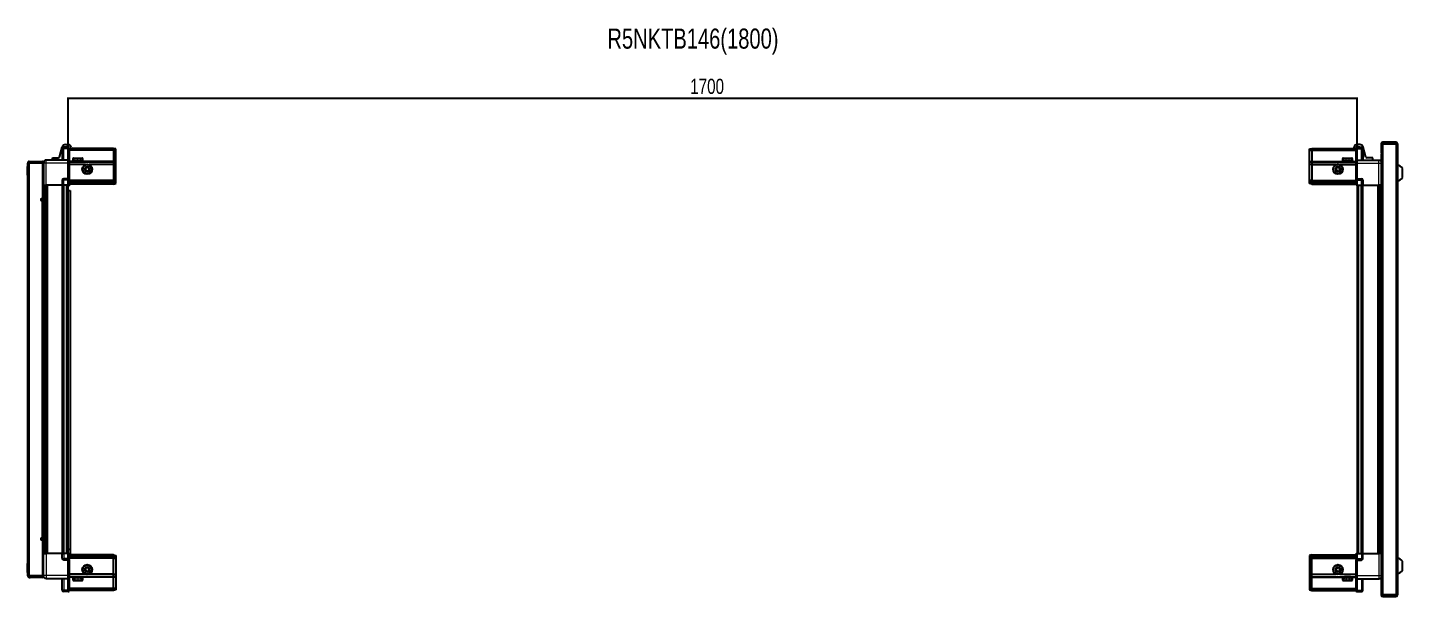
# Model space of a CAD drawing. Header units: millimetres. Extents: x 1256 to 6435, y -875 to 1898.
# Drawn here: x 3003 to 4816, y 1148 to 1898 of the extents above; entities that cross this region are included whole.
import ezdxf

# ---------------------------------------------------------------- set-up
doc = ezdxf.new("R2010")
doc.units = ezdxf.units.MM
doc.layers.add('FORMAT', color=7, linetype='Continuous')
doc.styles.add('SLDTEXTSTYLE0', font='TXT', dxfattribs={"width": 0.75})
doc.dimstyles.new('SLDDIMSTYLE0', dxfattribs={"dimtxt": 20, "dimasz": 10, "dimexe": 0, "dimexo": 0.0625, "dimgap": 5, "dimtad": 2, "dimdec": 1, "dimrnd": 1e-09, "dimzin": 12, "dimdsep": 46, "dimtxsty": 'SLDTEXTSTYLE0', "dimsah": 1, "dimcen": 0.09, "dimadec": 0, "dimazin": 3, "dimtfac": 1, "dimtofl": 0, "dimtmove": 0, "dimatfit": 3, "dimfxl": 0, "dimfrac": 2, "dimtolj": 1, "dimtzin": 12, "dimarcsym": 0})

# ---------------------------------------------------------------- blocks, each defined once
blk = doc.blocks.new('_D_5')
at = {"layer": 'FORMAT'}
for p, q in [((3056.5, 1690.1), (3056.5, 1805.6)), ((3056.5, 1804.6), (4756.5, 1804.6)), ((4756.5, 1690.1), (4756.5, 1805.6))]:
    blk.add_line(p, q, dxfattribs=at)
for points in [[(3056.5, 1804.6), (3066.5, 1803.1), (3066.5, 1806.1)], [(4756.5, 1804.6), (4746.5, 1806.1), (4746.5, 1803.1)]]:
    blk.add_solid(points, dxfattribs=at)
at = {"layer": 'FORMAT', "insert": (3876.9, 1830.4), "char_height": 20, "attachment_point": 1, "style": 'SLDTEXTSTYLE0'}
blk.add_mtext('1700', dxfattribs=at)

msp = doc.modelspace()

# ---------------------------------------------------------------- linework, layer by layer
at = {"color": 7, "linetype": 'Continuous', "lineweight": 25}
for p, q in [((3052.93, 1743.6), (3056.15, 1743.6)), ((4760, 1743.6), (4756.77, 1743.6)), ((4788.31, 1744.5), (4788.31, 1732.1)), ((4789.81, 1744.5), (4789.81, 1732.1)), ((4790.31, 1731.6), (4790.31, 1744.5)), ((4790.31, 1744.5), (4807.71, 1744.5)), ((4807.71, 1746.6), (4790.41, 1746.6)), ((4807.71, 1745.1), (4790.41, 1745.1)), ((4807.71, 1745.1), (4807.71, 1746.6)), ((4807.71, 1744.5), (4809.81, 1744.5)), ((4809.81, 1744.5), (4809.81, 1149.7)), ((3056.61, 1723.1), (3027.61, 1723.1)), ((3035.66, 1723.1), (3035.66, 1726.1)), ((3035.66, 1726.1), (3043.39, 1726.1)), ((3044.83, 1727.19), (3048.6, 1740.34)), ((3048.61, 1738.1), (3048.61, 1723.1)), ((3056.61, 1740.1), (3050.61, 1740.1)), ((3056.61, 1740.1), (3056.95, 1740.1)), ((3056.61, 1740.1), (3056.61, 1738.1)), ((3056.61, 1723.3), (3056.61, 1738.1)), ((3056.61, 1723.3), (3056.61, 1738.1)), ((3056.61, 1723.1), (3056.61, 1723.3)), ((3056.61, 1723.1), (3057.81, 1723.1)), ((3056.61, 1719.1), (3056.61, 1723.1)), ((3057.81, 1739.6), (3056.95, 1740.1)), ((3057.81, 1738.1), (3057.81, 1739.6)), ((3116.11, 1738.6), (3057.81, 1738.6)), ((3057.81, 1738.1), (3057.81, 1723.3)), ((3116.11, 1736.1), (3057.81, 1736.1)), ((3057.81, 1723.3), (3057.81, 1723.1)), ((3057.81, 1723.1), (3057.81, 1719.1)), ((3060.48, 1740.34), (3060.98, 1738.6)), ((3062.61, 1725), (3062.61, 1722.6)), ((3063.41, 1725.8), (3070.58, 1725.8)), ((3070.58, 1725.8), (3074.81, 1725.8)), ((3075.61, 1722.6), (3075.61, 1725)), ((3116.11, 1738.6), (3116.11, 1736.1)), ((3119.11, 1737.8), (3116.11, 1738.6)), ((3116.11, 1736.1), (3116.11, 1721.6)), ((3119.11, 1735.95), (3116.11, 1736.1)), ((3119.11, 1735.95), (3119.11, 1737.8)), ((3119.11, 1721.6), (3119.11, 1735.95)), ((4693.81, 1737.8), (4696.81, 1738.6)), ((4693.81, 1735.95), (4693.81, 1737.8)), ((4693.81, 1735.95), (4696.81, 1736.1)), ((4693.81, 1721.6), (4693.81, 1735.95)), ((4696.81, 1738.6), (4696.81, 1736.1)), ((4696.81, 1738.6), (4755.11, 1738.6)), ((4696.81, 1736.1), (4696.81, 1721.6)), ((4696.81, 1736.1), (4755.11, 1736.1)), ((4737.31, 1725), (4737.31, 1722.1)), ((4738.11, 1725.8), (4749.51, 1725.8)), ((4750.31, 1722.1), (4750.31, 1725)), ((4752.44, 1740.34), (4751.95, 1738.6)), ((4755.98, 1740.1), (4755.11, 1739.6)), ((4755.11, 1739.6), (4755.11, 1738.1)), ((4755.11, 1723.3), (4755.11, 1738.1)), ((4755.11, 1723.1), (4755.11, 1723.3)), ((4756.31, 1723.1), (4755.11, 1723.1)), ((4755.11, 1719.1), (4755.11, 1723.1)), ((4756.31, 1740.1), (4755.98, 1740.1)), ((4756.31, 1738.1), (4756.31, 1740.1)), ((4756.31, 1740.1), (4762.31, 1740.1)), ((4756.31, 1738.1), (4756.31, 1723.3)), ((4756.31, 1723.3), (4756.31, 1723.1)), ((4756.31, 1723.1), (4756.31, 1719.1)), ((4756.31, 1723.1), (4785.31, 1723.1)), ((4764.31, 1738.1), (4764.31, 1723.1)), ((4768.09, 1727.19), (4764.32, 1740.34)), ((4777.26, 1726.1), (4769.53, 1726.1)), ((4777.26, 1723.1), (4777.26, 1726.1)), ((4788.21, 1731.6), (4788.21, 1162.6)), ((4788.21, 1731.6), (4790.31, 1731.6)), ((4788.31, 1732.1), (4789.81, 1732.1)), ((3003.11, 1714.74), (3002.81, 1714.74)), ((3002.81, 1703.17), (3002.81, 1714.74)), ((3004.61, 1719.25), (3003.11, 1719.25)), ((3003.11, 1718.75), (3003.11, 1719.25)), ((3003.11, 1175.45), (3003.11, 1718.75)), ((3005.21, 1719.85), (3005.21, 1721.35)), ((3005.21, 1721.35), (3006.11, 1721.35)), ((3005.21, 1719.85), (3006.11, 1719.85)), ((3005.21, 1719.35), (3022.61, 1719.35)), ((3006.11, 1721.35), (3022.61, 1721.35)), ((3006.11, 1719.85), (3006.11, 1721.35)), ((3006.11, 1719.85), (3022.61, 1719.85)), ((3022.61, 1719.85), (3022.61, 1721.35)), ((3024.11, 1719.35), (3022.61, 1719.35)), ((3022.61, 1719.35), (3022.61, 1671.85)), ((3024.11, 1719.1), (3024.11, 1690.1)), ((3056.61, 1698.8), (3056.61, 1719.1)), ((3116.11, 1720.6), (3057.81, 1720.6)), ((3057.81, 1719.1), (3057.81, 1698.8)), ((3079.11, 1717.1), (3057.81, 1717.1)), ((3062.61, 1722.6), (3062.61, 1722.1)), ((3062.61, 1722.1), (3062.75, 1722.1)), ((3062.94, 1722.6), (3062.75, 1722.6)), ((3062.75, 1722.6), (3062.75, 1722.1)), ((3062.75, 1722.1), (3062.94, 1722.1)), ((3062.94, 1722.6), (3062.94, 1722.1)), ((3062.94, 1722.1), (3063.46, 1722.1)), ((3063.86, 1722.6), (3063.46, 1722.6)), ((3063.46, 1722.6), (3063.46, 1722.1)), ((3063.46, 1722.1), (3063.86, 1722.1)), ((3063.86, 1722.6), (3063.86, 1722.1)), ((3063.86, 1722.1), (3064.73, 1722.1)), ((3064.71, 1722.1), (3064.71, 1722)), ((3064.71, 1722), (3073.51, 1722)), ((3065.31, 1722.6), (3064.73, 1722.6)), ((3064.73, 1722.6), (3064.73, 1722.1)), ((3064.73, 1722.1), (3065.31, 1722.1)), ((3065.11, 1721.6), (3065.8, 1721.12)), ((3065.11, 1721.6), (3070.14, 1721.6)), ((3065.8, 1721.12), (3065.11, 1720.64)), ((3065.11, 1720.64), (3065.11, 1720.6)), ((3065.11, 1720.64), (3070.14, 1720.64)), ((3065.31, 1722.6), (3065.31, 1722.1)), ((3065.31, 1722.1), (3066.43, 1722.1)), ((3065.8, 1721.12), (3069.96, 1721.12)), ((3067.12, 1722.6), (3066.43, 1722.6)), ((3066.43, 1722.6), (3066.43, 1722.1)), ((3066.43, 1722.1), (3067.12, 1722.1)), ((3067.12, 1722.6), (3067.12, 1722.1)), ((3067.12, 1722.1), (3068.39, 1722.1)), ((3069.13, 1722.6), (3068.39, 1722.6)), ((3068.39, 1722.6), (3068.39, 1722.1)), ((3068.39, 1722.1), (3068.63, 1722.1)), ((3068.63, 1722.6), (3068.63, 1722.1)), ((3069.12, 1722.6), (3069.12, 1722.1)), ((3069.12, 1722.1), (3069.13, 1722.1)), ((3069.13, 1722.6), (3069.13, 1722.1)), ((3069.13, 1722.1), (3070.43, 1722.1)), ((3069.96, 1721.12), (3072.42, 1721.12)), ((3070.14, 1721.6), (3073.11, 1721.6)), ((3070.14, 1720.64), (3073.11, 1720.64)), ((3071.14, 1722.6), (3070.43, 1722.6)), ((3070.43, 1722.6), (3070.43, 1722.1)), ((3070.48, 1722.6), (3070.48, 1722.1)), ((3070.48, 1722.1), (3071.14, 1722.1)), ((3071.14, 1722.6), (3071.14, 1722.1)), ((3071.14, 1722.1), (3072.33, 1722.1)), ((3072.95, 1722.6), (3072.33, 1722.6)), ((3072.33, 1722.6), (3072.33, 1722.1)), ((3072.33, 1722.1), (3072.95, 1722.1)), ((3072.42, 1721.12), (3073.11, 1721.6)), ((3073.11, 1720.64), (3072.42, 1721.12)), ((3072.95, 1722.6), (3072.95, 1722.1)), ((3072.95, 1722.1), (3073.92, 1722.1)), ((3073.11, 1720.6), (3073.11, 1720.64)), ((3073.51, 1722), (3073.51, 1722.1)), ((3074.38, 1722.6), (3073.92, 1722.6)), ((3073.92, 1722.6), (3073.92, 1722.1)), ((3073.92, 1722.1), (3074.38, 1722.1)), ((3074.38, 1722.6), (3074.38, 1722.1)), ((3074.38, 1722.1), (3075.03, 1722.1)), ((3075.3, 1722.6), (3075.03, 1722.6)), ((3075.03, 1722.6), (3075.03, 1722.1)), ((3075.03, 1722.1), (3075.3, 1722.1)), ((3075.3, 1722.6), (3075.3, 1722.1)), ((3075.3, 1722.1), (3075.57, 1722.1)), ((3075.61, 1722.6), (3075.57, 1722.6)), ((3075.57, 1722.6), (3075.57, 1722.1)), ((3075.57, 1722.1), (3075.61, 1722.1)), ((3075.61, 1722.6), (3075.61, 1722.1)), ((3116.11, 1717.1), (3084.11, 1717.1)), ((3116.11, 1721.6), (3116.11, 1720.6)), ((3116.11, 1720.6), (3116.11, 1717.1)), ((3119.11, 1719.8), (3116.11, 1720.6)), ((3116.11, 1717.1), (3116.11, 1696.6)), ((3116.11, 1717.1), (3119.11, 1716.77)), ((3119.11, 1719.8), (3119.11, 1721.6)), ((3119.11, 1716.77), (3119.11, 1719.8)), ((3119.11, 1696.6), (3119.11, 1716.77)), ((4693.81, 1719.8), (4693.81, 1721.6)), ((4693.81, 1719.8), (4696.81, 1720.6)), ((4693.81, 1716.77), (4693.81, 1719.8)), ((4696.81, 1717.1), (4693.81, 1716.77)), ((4693.81, 1696.6), (4693.81, 1716.77)), ((4696.81, 1721.6), (4696.81, 1720.6)), ((4696.81, 1720.6), (4696.81, 1717.1)), ((4696.81, 1720.6), (4755.11, 1720.6)), ((4696.81, 1717.1), (4696.81, 1696.6)), ((4696.81, 1717.1), (4728.81, 1717.1)), ((4733.81, 1717.1), (4755.11, 1717.1)), ((4737.31, 1722.1), (4737.35, 1722.1)), ((4737.47, 1722.6), (4737.35, 1722.6)), ((4737.35, 1722.6), (4737.35, 1722.1)), ((4737.35, 1722.1), (4737.47, 1722.1)), ((4737.47, 1722.6), (4737.47, 1722.1)), ((4737.47, 1722.1), (4737.88, 1722.1)), ((4738.22, 1722.6), (4737.88, 1722.6)), ((4737.88, 1722.6), (4737.88, 1722.1)), ((4737.88, 1722.1), (4738.22, 1722.1)), ((4738.22, 1722.6), (4738.22, 1722.1)), ((4738.22, 1722.1), (4738.99, 1722.1)), ((4739.52, 1722.6), (4738.99, 1722.6)), ((4738.99, 1722.6), (4738.99, 1722.1)), ((4738.99, 1722.1), (4739.52, 1722.1)), ((4739.41, 1722.1), (4739.41, 1722)), ((4739.41, 1722), (4748.21, 1722)), ((4739.52, 1722.6), (4739.52, 1722.1)), ((4739.52, 1722.1), (4740.57, 1722.1)), ((4739.81, 1721.6), (4740.5, 1721.12)), ((4739.81, 1721.6), (4747.81, 1721.6)), ((4740.5, 1721.12), (4739.81, 1720.64)), ((4739.81, 1720.64), (4739.81, 1720.6)), ((4739.81, 1720.64), (4747.81, 1720.64)), ((4740.5, 1721.12), (4747.12, 1721.12)), ((4741.23, 1722.6), (4740.57, 1722.6)), ((4740.57, 1722.6), (4740.57, 1722.1)), ((4740.57, 1722.1), (4741.23, 1722.1)), ((4741.23, 1722.6), (4741.23, 1722.1)), ((4741.23, 1722.1), (4742.47, 1722.1)), ((4743.2, 1722.6), (4742.47, 1722.6)), ((4742.47, 1722.6), (4742.47, 1722.1)), ((4742.47, 1722.1), (4742.91, 1722.1)), ((4742.91, 1722.6), (4742.91, 1722.1)), ((4743.2, 1722.6), (4743.2, 1722.1)), ((4743.2, 1722.1), (4744.5, 1722.1)), ((4745.23, 1722.6), (4744.5, 1722.6)), ((4744.5, 1722.6), (4744.5, 1722.1)), ((4744.77, 1722.6), (4744.77, 1722.1)), ((4744.77, 1722.1), (4745.23, 1722.1)), ((4745.23, 1722.6), (4745.23, 1722.1)), ((4745.23, 1722.1), (4746.47, 1722.1)), ((4747.12, 1722.6), (4746.47, 1722.6)), ((4746.47, 1722.6), (4746.47, 1722.1)), ((4746.47, 1722.1), (4747.12, 1722.1)), ((4747.12, 1722.6), (4747.12, 1722.1)), ((4747.12, 1722.1), (4748.17, 1722.1)), ((4747.12, 1721.12), (4747.81, 1721.6)), ((4747.81, 1720.64), (4747.12, 1721.12)), ((4747.81, 1720.6), (4747.81, 1720.64)), ((4748.69, 1722.6), (4748.17, 1722.6)), ((4748.17, 1722.6), (4748.17, 1722.1)), ((4748.17, 1722.1), (4748.69, 1722.1)), ((4748.21, 1722), (4748.21, 1722.1)), ((4748.69, 1722.6), (4748.69, 1722.1)), ((4748.69, 1722.1), (4749.45, 1722.1)), ((4749.78, 1722.6), (4749.45, 1722.6)), ((4749.45, 1722.6), (4749.45, 1722.1)), ((4749.45, 1722.1), (4749.78, 1722.1)), ((4749.78, 1722.6), (4749.78, 1722.1)), ((4749.78, 1722.1), (4750.17, 1722.1)), ((4750.28, 1722.6), (4750.17, 1722.6)), ((4750.17, 1722.6), (4750.17, 1722.1)), ((4750.17, 1722.1), (4750.28, 1722.1)), ((4750.28, 1722.6), (4750.28, 1722.1)), ((4750.28, 1722.1), (4750.31, 1722.1)), ((4755.11, 1698.8), (4755.11, 1719.1)), ((4756.31, 1719.1), (4756.31, 1698.8)), ((4816.41, 1700.1), (4816.41, 1712.1)), ((3002.81, 1703.17), (3003.11, 1703.17)), ((3022.61, 1692.85), (3024.11, 1692.85)), ((3024.11, 1690.1), (3022.61, 1690.1)), ((3024.76, 1204.1), (3024.76, 1690.1)), ((3026.55, 1690.1), (3026.55, 1204.1)), ((3026.59, 1690.1), (3026.59, 1204.1)), ((3048.61, 1690.1), (3027.61, 1690.1)), ((3048.61, 1696.6), (3048.61, 1690.1)), ((3048.61, 1690.1), (3050.61, 1690.1)), ((3049.26, 1204.1), (3049.26, 1690.1)), ((3056.61, 1698.6), (3050.61, 1698.6)), ((3056.61, 1690.1), (3050.61, 1690.1)), ((3056.46, 1204.1), (3056.46, 1690.1)), ((3056.61, 1698.6), (3056.61, 1698.8)), ((3056.61, 1698.6), (3056.61, 1696.6)), ((3056.61, 1698.6), (3057.81, 1698.6)), ((3056.61, 1690.1), (3056.61, 1696.6)), ((3056.61, 1690.1), (3056.61, 1696.6)), ((3056.61, 1690.1), (3056.95, 1690.1)), ((3056.61, 1690.1), (3056.61, 1690.1)), ((3056.95, 1690.1), (3056.95, 1696.6)), ((3057.81, 1690.1), (3056.95, 1690.1)), ((3056.95, 1690.1), (3056.95, 1690.1)), ((3057.81, 1698.8), (3057.81, 1698.6)), ((3057.81, 1697.93), (3057.81, 1698.6)), ((3057.81, 1697.93), (3057.81, 1690.1)), ((3116.11, 1695.6), (3057.81, 1695.6)), ((3116.11, 1694.6), (3057.81, 1694.6)), ((3116.11, 1693.1), (3057.81, 1693.1)), ((3116.11, 1691.6), (3057.81, 1691.6)), ((3116.11, 1696.6), (3116.11, 1695.6)), ((3116.11, 1695.6), (3116.11, 1694.6)), ((3116.11, 1695.6), (3119.11, 1694.8)), ((3116.11, 1694.6), (3116.11, 1693.1)), ((3116.11, 1694.6), (3119.11, 1694.06)), ((3116.11, 1693.1), (3119.11, 1693.56)), ((3116.11, 1693.1), (3116.11, 1691.6)), ((3116.11, 1691.6), (3119.11, 1692.41)), ((3119.11, 1694.8), (3119.11, 1696.6)), ((3119.11, 1694.06), (3119.11, 1694.8)), ((3119.11, 1693.56), (3119.11, 1694.06)), ((3119.11, 1692.41), (3119.11, 1693.56)), ((4693.81, 1694.8), (4693.81, 1696.6)), ((4696.81, 1695.6), (4693.81, 1694.8)), ((4693.81, 1694.06), (4693.81, 1694.8)), ((4696.81, 1694.6), (4693.81, 1694.06)), ((4693.81, 1693.56), (4693.81, 1694.06)), ((4693.81, 1692.41), (4693.81, 1693.56)), ((4696.81, 1693.1), (4693.81, 1693.56)), ((4696.81, 1691.6), (4693.81, 1692.41)), ((4696.81, 1696.6), (4696.81, 1695.6)), ((4696.81, 1695.6), (4696.81, 1694.6)), ((4696.81, 1695.6), (4755.11, 1695.6)), ((4696.81, 1694.6), (4696.81, 1693.1)), ((4696.81, 1694.6), (4755.11, 1694.6)), ((4696.81, 1693.1), (4755.11, 1693.1)), ((4696.81, 1693.1), (4696.81, 1691.6)), ((4696.81, 1691.6), (4755.11, 1691.6)), ((4755.11, 1698.6), (4755.11, 1698.8)), ((4756.31, 1698.6), (4755.11, 1698.6)), ((4755.11, 1698.6), (4755.11, 1697.93)), ((4755.11, 1690.1), (4755.11, 1697.93)), ((4755.98, 1690.1), (4755.11, 1690.1)), ((4755.98, 1696.6), (4755.98, 1690.1)), ((4756.31, 1690.1), (4755.98, 1690.1)), ((4756.31, 1698.8), (4756.31, 1698.6)), ((4756.31, 1696.6), (4756.31, 1698.6)), ((4756.31, 1698.6), (4762.31, 1698.6)), ((4756.31, 1696.6), (4756.31, 1698.6)), ((4756.31, 1696.6), (4756.31, 1690.1)), ((4756.31, 1690.1), (4762.31, 1690.1)), ((4756.46, 1690.1), (4756.46, 1204.1)), ((4764.31, 1690.1), (4762.31, 1690.1)), ((4763.66, 1690.1), (4763.66, 1204.1)), ((4764.31, 1696.6), (4764.31, 1690.1)), ((4764.31, 1690.1), (4785.31, 1690.1)), ((4786.33, 1204.1), (4786.33, 1690.1)), ((4786.37, 1204.1), (4786.37, 1690.1)), ((4788.16, 1690.1), (4788.16, 1204.1)), ((3022.61, 1671.85), (3021.26, 1671.85)), ((3021.26, 1669.85), (3022.01, 1669.85)), ((3022.01, 1669.85), (3024.11, 1669.85)), ((3024.11, 1669.85), (3024.11, 1224.35)), ((3056.46, 1683.1), (3058.96, 1683.1)), ((3058.96, 1683.1), (3058.96, 1209.6)), ((3022.01, 1224.35), (3021.26, 1224.35)), ((3021.26, 1222.35), (3022.61, 1222.35)), ((3024.11, 1224.35), (3022.01, 1224.35)), ((3022.61, 1222.35), (3022.61, 1174.85)), ((3024.11, 1204.1), (3022.61, 1204.1)), ((3024.11, 1201.35), (3022.61, 1201.35)), ((3024.11, 1175.1), (3024.11, 1204.1)), ((3048.61, 1204.1), (3027.61, 1204.1)), ((3048.61, 1197.6), (3048.61, 1204.1)), ((3048.61, 1204.1), (3050.61, 1204.1)), ((3056.61, 1204.1), (3050.61, 1204.1)), ((3058.96, 1209.6), (3056.46, 1209.6)), ((3056.61, 1204.1), (3056.95, 1204.1)), ((3056.61, 1197.6), (3056.61, 1204.1)), ((3056.61, 1197.6), (3056.61, 1195.6)), ((3056.61, 1197.6), (3056.61, 1195.6)), ((3056.95, 1197.6), (3056.95, 1204.1)), ((3056.95, 1204.1), (3057.81, 1204.1)), ((3057.81, 1204.1), (3057.81, 1196.28)), ((3116.11, 1202.6), (3057.81, 1202.6)), ((3116.11, 1201.1), (3057.81, 1201.1)), ((3116.11, 1199.6), (3057.81, 1199.6)), ((3116.11, 1198.6), (3057.81, 1198.6)), ((3058.96, 1209.6), (3058.96, 1202.6)), ((3116.11, 1201.1), (3116.11, 1202.6)), ((3116.11, 1202.6), (3119.11, 1201.8)), ((3116.11, 1199.6), (3116.11, 1201.1)), ((3116.11, 1201.1), (3119.11, 1200.65)), ((3116.11, 1199.6), (3119.11, 1200.15)), ((3116.11, 1198.6), (3116.11, 1199.6)), ((3116.11, 1198.6), (3119.11, 1199.41)), ((3116.11, 1197.6), (3116.11, 1198.6)), ((3116.11, 1177.1), (3116.11, 1197.6)), ((3119.11, 1201.8), (3119.11, 1200.65)), ((3119.11, 1200.65), (3119.11, 1200.15)), ((3119.11, 1200.15), (3119.11, 1199.41)), ((3119.11, 1199.41), (3119.11, 1197.6)), ((3119.11, 1197.6), (3119.11, 1177.44)), ((4696.81, 1202.6), (4693.81, 1201.8)), ((4693.81, 1201.8), (4693.81, 1200.65)), ((4696.81, 1201.1), (4693.81, 1200.65)), ((4693.81, 1200.65), (4693.81, 1200.15)), ((4696.81, 1199.6), (4693.81, 1200.15)), ((4693.81, 1200.15), (4693.81, 1199.41)), ((4696.81, 1198.6), (4693.81, 1199.41)), ((4693.81, 1199.41), (4693.81, 1197.6)), ((4693.81, 1197.6), (4693.81, 1177.44)), ((4696.81, 1201.1), (4696.81, 1202.6)), ((4696.81, 1202.6), (4755.11, 1202.6)), ((4696.81, 1199.6), (4696.81, 1201.1)), ((4696.81, 1201.1), (4755.11, 1201.1)), ((4696.81, 1199.6), (4755.11, 1199.6)), ((4696.81, 1198.6), (4696.81, 1199.6)), ((4696.81, 1198.6), (4755.11, 1198.6)), ((4696.81, 1197.6), (4696.81, 1198.6)), ((4696.81, 1177.1), (4696.81, 1197.6)), ((4755.11, 1196.28), (4755.11, 1204.1)), ((4755.11, 1204.1), (4755.98, 1204.1)), ((4755.98, 1204.1), (4755.98, 1204.1)), ((4755.98, 1204.1), (4755.98, 1197.6)), ((4756.31, 1204.1), (4755.98, 1204.1)), ((4756.31, 1204.1), (4756.31, 1197.6)), ((4756.31, 1204.1), (4756.31, 1204.1)), ((4756.31, 1204.1), (4756.31, 1197.6)), ((4756.31, 1204.1), (4762.31, 1204.1)), ((4756.31, 1195.6), (4756.31, 1197.6)), ((4764.31, 1204.1), (4762.31, 1204.1)), ((4764.31, 1197.6), (4764.31, 1204.1)), ((4764.31, 1204.1), (4785.31, 1204.1)), ((3003.11, 1191.04), (3002.81, 1191.04)), ((3002.81, 1181.36), (3002.81, 1191.04)), ((3002.81, 1179.47), (3002.81, 1181.36)), ((3002.81, 1179.47), (3003.11, 1179.47)), ((3056.61, 1195.6), (3050.61, 1195.6)), ((3056.61, 1195.6), (3057.81, 1195.6)), ((3056.61, 1195.4), (3056.61, 1195.6)), ((3056.61, 1175.1), (3056.61, 1195.4)), ((3057.81, 1195.6), (3057.81, 1196.28)), ((3057.81, 1195.6), (3057.81, 1195.4)), ((3057.81, 1195.4), (3057.81, 1175.1)), ((4755.11, 1196.28), (4755.11, 1195.6)), ((4756.31, 1195.6), (4755.11, 1195.6)), ((4755.11, 1195.4), (4755.11, 1195.6)), ((4755.11, 1175.1), (4755.11, 1195.4)), ((4756.31, 1195.6), (4756.31, 1195.4)), ((4756.31, 1195.6), (4762.31, 1195.6)), ((4756.31, 1195.4), (4756.31, 1175.1)), ((4816.41, 1182.1), (4816.41, 1194.1)), ((3003.11, 1174.95), (3003.11, 1175.45)), ((3004.61, 1174.95), (3003.11, 1174.95)), ((3022.61, 1174.85), (3005.21, 1174.85)), ((3005.21, 1174.35), (3005.21, 1172.85)), ((3005.21, 1174.35), (3006.11, 1174.35)), ((3005.21, 1172.85), (3006.11, 1172.85)), ((3006.11, 1174.35), (3006.11, 1172.85)), ((3022.61, 1174.35), (3006.11, 1174.35)), ((3022.61, 1172.85), (3006.11, 1172.85)), ((3022.61, 1174.85), (3024.11, 1174.85)), ((3022.61, 1174.35), (3022.61, 1172.85)), ((3056.61, 1171.1), (3027.61, 1171.1)), ((3048.61, 1156.1), (3048.61, 1171.1)), ((3056.61, 1171.1), (3056.61, 1175.1)), ((3056.61, 1171.1), (3057.81, 1171.1)), ((3056.61, 1170.9), (3056.61, 1171.1)), ((3056.61, 1156.1), (3056.61, 1170.9)), ((3079.11, 1177.1), (3057.81, 1177.1)), ((3057.81, 1175.1), (3057.81, 1171.1)), ((3116.11, 1173.6), (3057.81, 1173.6)), ((3057.81, 1171.1), (3057.81, 1170.9)), ((3057.81, 1170.9), (3057.81, 1156.1)), ((3062.61, 1172.1), (3062.61, 1169.2)), ((3062.71, 1172.1), (3062.61, 1172.1)), ((3062.71, 1171.6), (3062.71, 1172.1)), ((3062.87, 1172.1), (3062.71, 1172.1)), ((3062.71, 1171.6), (3062.87, 1171.6)), ((3062.87, 1171.6), (3062.87, 1172.1)), ((3063.36, 1172.1), (3062.87, 1172.1)), ((3063.36, 1171.6), (3063.36, 1172.1)), ((3063.75, 1172.1), (3063.36, 1172.1)), ((3063.36, 1171.6), (3063.75, 1171.6)), ((3063.56, 1168.4), (3063.41, 1168.4)), ((3074.81, 1168.4), (3063.56, 1168.4)), ((3063.75, 1171.6), (3063.75, 1172.1)), ((3064.58, 1172.1), (3063.75, 1172.1)), ((3064.58, 1171.6), (3064.58, 1172.1)), ((3065.14, 1172.1), (3064.58, 1172.1)), ((3064.58, 1171.6), (3065.14, 1171.6)), ((3064.71, 1172.2), (3064.71, 1172.1)), ((3070.11, 1172.2), (3064.71, 1172.2)), ((3065.11, 1173.6), (3065.11, 1173.57)), ((3065.11, 1173.57), (3065.8, 1173.09)), ((3065.22, 1173.57), (3065.11, 1173.57)), ((3065.8, 1173.09), (3065.11, 1172.6)), ((3065.22, 1172.6), (3065.11, 1172.6)), ((3065.14, 1171.6), (3065.14, 1172.1)), ((3066.25, 1172.1), (3065.14, 1172.1)), ((3073.11, 1173.57), (3065.22, 1173.57)), ((3073.11, 1172.6), (3065.22, 1172.6)), ((3065.89, 1173.09), (3065.8, 1173.09)), ((3072.42, 1173.09), (3065.89, 1173.09)), ((3066.25, 1171.6), (3066.25, 1172.1)), ((3066.93, 1172.1), (3066.25, 1172.1)), ((3066.25, 1171.6), (3066.93, 1171.6)), ((3066.93, 1171.6), (3066.93, 1172.1)), ((3068.19, 1172.1), (3066.93, 1172.1)), ((3068.19, 1171.6), (3068.19, 1172.1)), ((3068.49, 1172.1), (3068.19, 1172.1)), ((3068.19, 1171.6), (3068.93, 1171.6)), ((3068.49, 1171.6), (3068.49, 1172.1)), ((3068.93, 1171.6), (3068.93, 1172.1)), ((3070.22, 1172.1), (3068.93, 1172.1)), ((3073.51, 1172.2), (3070.11, 1172.2)), ((3070.22, 1171.6), (3070.22, 1172.1)), ((3070.22, 1171.6), (3070.94, 1171.6)), ((3070.35, 1171.6), (3070.35, 1172.1)), ((3070.94, 1172.1), (3070.35, 1172.1)), ((3070.94, 1171.6), (3070.94, 1172.1)), ((3072.15, 1172.1), (3070.94, 1172.1)), ((3072.15, 1171.6), (3072.15, 1172.1)), ((3072.78, 1172.1), (3072.15, 1172.1)), ((3072.15, 1171.6), (3072.78, 1171.6)), ((3072.42, 1173.09), (3073.11, 1173.57)), ((3073.11, 1172.6), (3072.42, 1173.09)), ((3072.78, 1171.6), (3072.78, 1172.1)), ((3073.78, 1172.1), (3072.78, 1172.1)), ((3073.11, 1173.57), (3073.11, 1173.6)), ((3073.51, 1172.1), (3073.51, 1172.2)), ((3073.78, 1171.6), (3073.78, 1172.1)), ((3074.26, 1172.1), (3073.78, 1172.1)), ((3073.78, 1171.6), (3074.26, 1171.6)), ((3074.26, 1171.6), (3074.26, 1172.1)), ((3074.95, 1172.1), (3074.26, 1172.1)), ((3074.95, 1171.6), (3074.95, 1172.1)), ((3075.23, 1172.1), (3074.95, 1172.1)), ((3074.95, 1171.6), (3075.23, 1171.6)), ((3075.23, 1171.6), (3075.23, 1172.1)), ((3075.55, 1172.1), (3075.23, 1172.1)), ((3075.55, 1171.6), (3075.55, 1172.1)), ((3075.61, 1172.1), (3075.55, 1172.1)), ((3075.55, 1171.6), (3075.61, 1171.6)), ((3075.61, 1169.2), (3075.61, 1172.1)), ((3075.61, 1171.6), (3075.61, 1172.1)), ((3075.61, 1172.1), (3075.61, 1172.1)), ((3116.11, 1177.1), (3084.11, 1177.1)), ((3116.11, 1177.1), (3119.11, 1177.44)), ((3116.11, 1173.6), (3116.11, 1177.1)), ((3119.11, 1174.41), (3116.11, 1173.6)), ((3116.11, 1172.6), (3116.11, 1173.6)), ((3116.11, 1158.1), (3116.11, 1172.6)), ((3119.11, 1177.44), (3119.11, 1174.41)), ((3119.11, 1174.41), (3119.11, 1172.6)), ((3119.11, 1172.6), (3119.11, 1158.26)), ((4696.81, 1177.1), (4693.81, 1177.44)), ((4693.81, 1177.44), (4693.81, 1174.41)), ((4693.81, 1174.41), (4696.81, 1173.6)), ((4693.81, 1174.41), (4693.81, 1172.6)), ((4693.81, 1172.6), (4693.81, 1158.26)), ((4696.81, 1177.1), (4728.81, 1177.1)), ((4696.81, 1173.6), (4696.81, 1177.1)), ((4696.81, 1173.6), (4755.11, 1173.6)), ((4696.81, 1172.6), (4696.81, 1173.6)), ((4696.81, 1158.1), (4696.81, 1172.6)), ((4733.81, 1177.1), (4755.11, 1177.1)), ((4737.31, 1172.1), (4737.31, 1169.2)), ((4737.33, 1172.1), (4737.31, 1172.1)), ((4737.33, 1171.6), (4737.33, 1172.1)), ((4737.43, 1172.1), (4737.33, 1172.1)), ((4737.33, 1171.6), (4737.43, 1171.6)), ((4737.43, 1171.6), (4737.43, 1172.1)), ((4737.8, 1172.1), (4737.43, 1172.1)), ((4737.8, 1171.6), (4737.8, 1172.1)), ((4738.12, 1172.1), (4737.8, 1172.1)), ((4737.8, 1171.6), (4738.12, 1171.6)), ((4749.51, 1168.4), (4738.11, 1168.4)), ((4738.12, 1171.6), (4738.12, 1172.1)), ((4738.86, 1172.1), (4738.12, 1172.1)), ((4738.86, 1171.6), (4738.86, 1172.1)), ((4739.37, 1172.1), (4738.86, 1172.1)), ((4738.86, 1171.6), (4739.37, 1171.6)), ((4739.37, 1171.6), (4739.37, 1172.1)), ((4740.4, 1172.1), (4739.37, 1172.1)), ((4739.41, 1172.2), (4739.41, 1172.1)), ((4748.21, 1172.2), (4739.41, 1172.2)), ((4739.81, 1173.6), (4739.81, 1173.57)), ((4739.81, 1173.57), (4740.5, 1173.09)), ((4747.81, 1173.57), (4739.81, 1173.57)), ((4740.5, 1173.09), (4739.81, 1172.6)), ((4747.81, 1172.6), (4739.81, 1172.6)), ((4740.4, 1171.6), (4740.4, 1172.1)), ((4741.05, 1172.1), (4740.4, 1172.1)), ((4740.4, 1171.6), (4741.05, 1171.6)), ((4747.12, 1173.09), (4740.5, 1173.09)), ((4741.05, 1171.6), (4741.05, 1172.1)), ((4742.28, 1172.1), (4741.05, 1172.1)), ((4742.28, 1171.6), (4742.28, 1172.1)), ((4742.77, 1172.1), (4742.28, 1172.1)), ((4742.28, 1171.6), (4743, 1171.6)), ((4742.77, 1171.6), (4742.77, 1172.1)), ((4743, 1171.6), (4743, 1172.1)), ((4744.3, 1172.1), (4743, 1172.1)), ((4744.3, 1171.6), (4744.3, 1172.1)), ((4744.3, 1171.6), (4745.04, 1171.6)), ((4744.64, 1171.6), (4744.64, 1172.1)), ((4745.04, 1172.1), (4744.64, 1172.1)), ((4745.04, 1171.6), (4745.04, 1172.1)), ((4746.28, 1172.1), (4745.04, 1172.1)), ((4746.28, 1171.6), (4746.28, 1172.1)), ((4746.95, 1172.1), (4746.28, 1172.1)), ((4746.28, 1171.6), (4746.95, 1171.6)), ((4746.95, 1171.6), (4746.95, 1172.1)), ((4748.02, 1172.1), (4746.95, 1172.1)), ((4747.12, 1173.09), (4747.81, 1173.57)), ((4747.81, 1172.6), (4747.12, 1173.09)), ((4747.81, 1173.57), (4747.81, 1173.6)), ((4748.02, 1171.6), (4748.02, 1172.1)), ((4748.55, 1172.1), (4748.02, 1172.1)), ((4748.02, 1171.6), (4748.55, 1171.6)), ((4748.21, 1172.1), (4748.21, 1172.2)), ((4748.55, 1171.6), (4748.55, 1172.1)), ((4749.34, 1172.1), (4748.55, 1172.1)), ((4749.34, 1171.6), (4749.34, 1172.1)), ((4749.7, 1172.1), (4749.34, 1172.1)), ((4749.34, 1171.6), (4749.7, 1171.6)), ((4749.7, 1171.6), (4749.7, 1172.1)), ((4750.13, 1172.1), (4749.7, 1172.1)), ((4750.13, 1171.6), (4750.13, 1172.1)), ((4750.26, 1172.1), (4750.13, 1172.1)), ((4750.13, 1171.6), (4750.26, 1171.6)), ((4750.26, 1171.6), (4750.26, 1172.1)), ((4750.31, 1172.1), (4750.26, 1172.1)), ((4750.31, 1169.2), (4750.31, 1172.1)), ((4755.11, 1171.1), (4755.11, 1175.1)), ((4756.31, 1171.1), (4755.11, 1171.1)), ((4755.11, 1170.9), (4755.11, 1171.1)), ((4755.11, 1156.1), (4755.11, 1170.9)), ((4756.31, 1175.1), (4756.31, 1171.1)), ((4756.31, 1171.1), (4756.31, 1170.9)), ((4756.31, 1171.1), (4785.31, 1171.1)), ((4756.31, 1170.9), (4756.31, 1156.1)), ((4756.31, 1170.9), (4756.31, 1156.1)), ((4764.31, 1156.1), (4764.31, 1171.1)), ((4790.31, 1162.6), (4788.21, 1162.6)), ((4788.31, 1162.1), (4789.81, 1162.1)), ((4788.31, 1162.1), (4788.31, 1149.7)), ((4789.81, 1162.1), (4789.81, 1149.7)), ((4790.31, 1149.7), (4790.31, 1162.6)), ((3056.61, 1154.1), (3050.61, 1154.1)), ((3056.61, 1156.1), (3056.61, 1154.1)), ((3056.61, 1154.1), (3056.95, 1154.1)), ((3056.61, 1154.1), (3056.95, 1154.1)), ((3056.61, 1154.1), (3056.61, 1154.1)), ((3056.95, 1154.1), (3057.81, 1154.6)), ((3056.95, 1154.1), (3057.81, 1154.6)), ((3116.11, 1158.1), (3057.81, 1158.1)), ((3057.81, 1154.6), (3057.81, 1156.1)), ((3116.11, 1155.6), (3057.81, 1155.6)), ((3119.11, 1158.26), (3116.11, 1158.1)), ((3116.11, 1155.6), (3116.11, 1158.1)), ((3119.11, 1156.41), (3116.11, 1155.6)), ((3119.11, 1158.26), (3119.11, 1156.41)), ((4693.81, 1158.26), (4696.81, 1158.1)), ((4693.81, 1158.26), (4693.81, 1156.41)), ((4693.81, 1156.41), (4696.81, 1155.6)), ((4696.81, 1158.1), (4755.11, 1158.1)), ((4696.81, 1155.6), (4696.81, 1158.1)), ((4696.81, 1155.6), (4755.11, 1155.6)), ((4755.11, 1156.1), (4755.11, 1154.6)), ((4755.11, 1154.6), (4755.98, 1154.1)), ((4756.31, 1154.1), (4755.98, 1154.1)), ((4756.31, 1154.1), (4756.31, 1156.1)), ((4756.31, 1154.1), (4762.31, 1154.1)), ((4807.71, 1149.7), (4790.31, 1149.7)), ((4790.41, 1149.1), (4807.71, 1149.1)), ((4790.41, 1147.6), (4807.71, 1147.6)), ((4809.81, 1149.7), (4807.71, 1149.7)), ((4807.71, 1149.1), (4807.71, 1147.6))]:
    msp.add_line(p, q, dxfattribs=at)
at = {"color": 8, "linetype": 'Continuous', "lineweight": 18}
for p, q in [((4789.81, 1744.5), (4788.31, 1744.5)), ((4790.41, 1745.1), (4790.41, 1746.6)), ((4807.71, 1744.5), (4807.71, 1149.7)), ((3050.61, 1738.1), (3048.61, 1738.1)), ((3050.61, 1738.1), (3050.61, 1740.1)), ((3050.61, 1723.1), (3050.61, 1738.1)), ((3056.61, 1738.1), (3050.61, 1738.1)), ((3056.61, 1738.1), (3057.81, 1738.1)), ((3056.61, 1723.3), (3057.81, 1723.3)), ((3062.61, 1725), (3070.78, 1725)), ((3070.78, 1725), (3075.61, 1725)), ((4737.31, 1725), (4750.31, 1725)), ((4756.31, 1738.1), (4755.11, 1738.1)), ((4755.11, 1723.3), (4756.31, 1723.3)), ((4756.31, 1738.1), (4762.31, 1738.1)), ((4762.31, 1738.1), (4762.31, 1740.1)), ((4762.31, 1723.1), (4762.31, 1738.1)), ((4762.31, 1738.1), (4764.31, 1738.1)), ((4790.31, 1731.6), (4790.31, 1162.6)), ((3005.21, 1719.35), (3005.21, 1174.85)), ((3027.61, 1690.1), (3027.61, 1719.1)), ((3056.61, 1719.1), (3027.61, 1719.1)), ((3056.61, 1719.1), (3057.81, 1719.1)), ((3065.11, 1721.6), (3057.81, 1721.6)), ((3116.11, 1721.6), (3073.11, 1721.6)), ((3119.11, 1721.6), (3116.11, 1721.6)), ((4693.81, 1721.6), (4696.81, 1721.6)), ((4696.81, 1721.6), (4739.81, 1721.6)), ((4747.81, 1721.6), (4755.11, 1721.6)), ((4756.31, 1719.1), (4755.11, 1719.1)), ((4756.31, 1719.1), (4785.31, 1719.1)), ((4785.31, 1690.1), (4785.31, 1719.1)), ((3024.11, 1669.85), (3024.11, 1690.1)), ((3025.35, 1690.1), (3025.35, 1204.1)), ((3027.79, 1204.1), (3027.79, 1690.1)), ((3029.21, 1690.1), (3029.21, 1204.1)), ((3048.61, 1696.6), (3050.61, 1696.6)), ((3048.61, 1204.1), (3048.61, 1690.1)), ((3050.61, 1696.6), (3050.61, 1698.6)), ((3050.61, 1690.1), (3050.61, 1696.6)), ((3056.61, 1696.6), (3050.61, 1696.6)), ((3051.26, 1204.1), (3051.26, 1690.1)), ((3054.46, 1204.1), (3054.46, 1690.1)), ((3056.61, 1698.8), (3057.81, 1698.8)), ((3056.61, 1696.6), (3056.95, 1696.6)), ((3056.61, 1690.1), (3056.95, 1690.1)), ((3116.11, 1696.6), (3057.81, 1696.6)), ((3116.11, 1696.6), (3119.11, 1696.6)), ((4696.81, 1696.6), (4693.81, 1696.6)), ((4696.81, 1696.6), (4755.11, 1696.6)), ((4755.11, 1698.8), (4756.31, 1698.8)), ((4756.31, 1696.6), (4755.98, 1696.6)), ((4756.31, 1696.6), (4762.31, 1696.6)), ((4758.46, 1690.1), (4758.46, 1204.1)), ((4761.66, 1690.1), (4761.66, 1204.1)), ((4762.31, 1696.6), (4762.31, 1698.6)), ((4762.31, 1690.1), (4762.31, 1696.6)), ((4764.31, 1696.6), (4762.31, 1696.6)), ((4764.31, 1690.1), (4764.31, 1204.1)), ((4783.71, 1204.1), (4783.71, 1690.1)), ((4785.13, 1690.1), (4785.13, 1204.1)), ((4787.58, 1204.1), (4787.58, 1690.1)), ((3022.01, 1224.35), (3022.01, 1669.85)), ((3024.11, 1204.1), (3024.11, 1224.35)), ((3027.61, 1204.1), (3027.61, 1175.1)), ((3048.61, 1197.6), (3050.61, 1197.6)), ((3050.61, 1204.1), (3050.61, 1197.6)), ((3050.61, 1197.6), (3050.61, 1195.6)), ((3056.61, 1197.6), (3050.61, 1197.6)), ((3056.61, 1197.6), (3056.95, 1197.6)), ((3116.11, 1197.6), (3057.81, 1197.6)), ((3116.11, 1197.6), (3119.11, 1197.6)), ((4696.81, 1197.6), (4693.81, 1197.6)), ((4696.81, 1197.6), (4755.11, 1197.6)), ((4756.31, 1204.1), (4755.98, 1204.1)), ((4756.31, 1197.6), (4755.98, 1197.6)), ((4756.31, 1197.6), (4762.31, 1197.6)), ((4762.31, 1204.1), (4762.31, 1197.6)), ((4764.31, 1197.6), (4762.31, 1197.6)), ((4762.31, 1197.6), (4762.31, 1195.6)), ((4785.31, 1204.1), (4785.31, 1175.1)), ((3057.81, 1195.4), (3056.61, 1195.4)), ((4756.31, 1195.4), (4755.11, 1195.4)), ((3056.61, 1175.1), (3027.61, 1175.1)), ((3050.61, 1171.1), (3050.61, 1156.1)), ((3056.61, 1175.1), (3057.81, 1175.1)), ((3057.81, 1170.9), (3056.61, 1170.9)), ((3065.11, 1172.6), (3057.81, 1172.6)), ((3062.78, 1169.2), (3062.61, 1169.2)), ((3075.61, 1169.2), (3062.78, 1169.2)), ((3116.11, 1172.6), (3073.11, 1172.6)), ((3119.11, 1172.6), (3116.11, 1172.6)), ((4693.81, 1172.6), (4696.81, 1172.6)), ((4696.81, 1172.6), (4739.81, 1172.6)), ((4750.31, 1169.2), (4737.31, 1169.2)), ((4747.81, 1172.6), (4755.11, 1172.6)), ((4756.31, 1175.1), (4755.11, 1175.1)), ((4756.31, 1170.9), (4755.11, 1170.9)), ((4756.31, 1175.1), (4785.31, 1175.1)), ((4762.31, 1171.1), (4762.31, 1156.1)), ((3050.61, 1156.1), (3048.61, 1156.1)), ((3056.61, 1156.1), (3050.61, 1156.1)), ((3050.61, 1156.1), (3050.61, 1154.1)), ((3056.61, 1156.1), (3057.81, 1156.1)), ((4756.31, 1156.1), (4755.11, 1156.1)), ((4756.31, 1156.1), (4762.31, 1156.1)), ((4762.31, 1156.1), (4764.31, 1156.1)), ((4762.31, 1156.1), (4762.31, 1154.1)), ((4789.81, 1149.7), (4788.31, 1149.7)), ((4790.41, 1149.1), (4790.41, 1147.6))]:
    msp.add_line(p, q, dxfattribs=at)
at = {"color": 7, "linetype": 'Continuous', "lineweight": 25}
for centre, radius in [((3081.61, 1711.1), 6.5), ((3081.61, 1711.1), 3.46), ((4731.31, 1711.1), 6.5), ((4731.31, 1711.1), 3.46), ((3081.61, 1183.1), 6.5), ((3081.61, 1183.1), 3.46), ((4731.31, 1183.1), 6.5), ((4731.31, 1183.1), 3.46)]:
    msp.add_circle(centre, radius, dxfattribs=at)
at = {"color": 8, "linetype": 'Continuous', "lineweight": 18}
for centre in [(3081.61, 1711.1), (4731.31, 1711.1), (3081.61, 1183.1), (4731.31, 1183.1)]:
    msp.add_circle(centre, 5.7, dxfattribs=at)
at = {"color": 7, "linetype": 'Continuous', "lineweight": 25}
for centre, radius, start, end in [((3052.93, 1739.1), 4.5, 90, 164), ((3056.15, 1739.1), 4.5, 16, 90), ((4756.77, 1739.1), 4.5, 90, 164), ((4760, 1739.1), 4.5, 16, 90), ((4790.41, 1744.5), 2.1, 90, 180), ((4790.41, 1744.5), 0.6, 90, 180), ((4807.71, 1744.5), 2.1, 0, 90), ((4807.71, 1744.5), 0.6, 0, 90), ((3043.39, 1727.6), 1.5, 270, 344), ((3050.61, 1738.1), 2, 90, 180), ((3054.56, 1738.7), 1.9, 47.4631, 132.5369), ((3063.41, 1725), 0.8, 90, 180), ((3074.81, 1725), 0.8, 0, 90), ((4738.11, 1725), 0.8, 90, 180), ((4749.51, 1725), 0.8, 0, 90), ((4758.36, 1738.7), 1.9, 47.4631, 132.5369), ((4762.31, 1738.1), 2, 0, 90), ((4769.53, 1727.6), 1.5, 196, 270), ((3005.11, 1718.85), 0.5, 90, 117.52901), ((3022.51, 1719.25), 0.6, 9.59407, 90), ((3022.51, 1719.25), 2.1, 32.2369, 87.2706), ((3064.71, 1721.6), 0.4, 0, 90), ((3073.51, 1721.6), 0.4, 90, 180), ((3081.61, 1711.1), 2.5, 161.00659, 221.00659), ((3081.61, 1711.1), 2.5, 101.00659, 161.00659), ((3081.61, 1711.1), 2.5, 221.00659, 281.00659), ((3081.61, 1711.1), 2.5, 41.00659, 101.00659), ((3081.61, 1711.1), 2.5, 281.00659, 341.00659), ((3081.61, 1711.1), 2.5, 341.00659, 41.00659), ((4731.31, 1711.1), 2.5, 120.74103, 180.74103), ((4731.31, 1711.1), 2.5, 180.74103, 240.74103), ((4731.31, 1711.1), 2.5, 60.74103, 120.74103), ((4731.31, 1711.1), 2.5, 240.74103, 300.74103), ((4731.31, 1711.1), 2.5, 0.74103, 60.74103), ((4731.31, 1711.1), 2.5, 300.74103, 0.74103), ((4739.41, 1721.6), 0.4, 0, 90), ((4748.21, 1721.6), 0.4, 90, 180), ((4806.79, 1705.08), 11.91, 36.1266, 75.29965), ((3050.61, 1696.6), 2, 90, 180), ((3053.96, 1692.75), 5, 300, 346.70293), ((4762.31, 1696.6), 2, 0, 90), ((4806.79, 1707.13), 11.91, 284.70035, 323.8734), ((3021.26, 1670.85), 1, 90, 270), ((3021.26, 1223.35), 1, 90, 270), ((3050.61, 1197.6), 2, 180, 270), ((4762.31, 1197.6), 2, 270, 0), ((4806.79, 1187.08), 11.91, 36.1266, 75.29965), ((3081.61, 1183.1), 2.5, 127.98423, 187.98423), ((3081.61, 1183.1), 2.5, 187.98423, 247.98423), ((3081.61, 1183.1), 2.5, 67.98423, 127.98423), ((3081.61, 1183.1), 2.5, 247.98423, 307.98423), ((3081.61, 1183.1), 2.5, 7.98423, 67.98423), ((3081.61, 1183.1), 2.5, 307.98423, 7.98423), ((4731.31, 1183.1), 2.5, 155.91157, 215.91157), ((4731.31, 1183.1), 2.5, 95.91157, 155.91157), ((4731.31, 1183.1), 2.5, 215.91157, 275.91157), ((4731.31, 1183.1), 2.5, 35.91157, 95.91157), ((4731.31, 1183.1), 2.5, 275.91157, 335.91157), ((4731.31, 1183.1), 2.5, 335.91157, 35.91157), ((4806.79, 1189.13), 11.91, 284.70035, 323.8734), ((3005.11, 1175.35), 0.5, 243.29122, 270), ((3022.51, 1174.95), 0.6, 270, 350.40593), ((3022.51, 1174.95), 2.1, 272.7294, 327.8305), ((3063.41, 1169.2), 0.8, 180, 270), ((3064.71, 1172.6), 0.4, 270, 0), ((3073.51, 1172.6), 0.4, 180, 270), ((3074.81, 1169.2), 0.8, 270, 0), ((4738.11, 1169.2), 0.8, 180, 270), ((4739.41, 1172.6), 0.4, 270, 360), ((4748.21, 1172.6), 0.4, 180, 270), ((4749.51, 1169.2), 0.8, 270, 0), ((3050.61, 1156.1), 2, 180, 270), ((4762.31, 1156.1), 2, 270, 0), ((4790.41, 1149.7), 2.1, 180, 270), ((4790.41, 1149.7), 0.6, 180, 270), ((4807.71, 1149.7), 2.1, 270, 0), ((4807.71, 1149.7), 0.6, 270, 0)]:
    msp.add_arc(centre, radius, start, end, dxfattribs=at)
for centre, start_param, end_param in [((3060.41, 1696.6), 2.4188584, 3.1415927), ((4752.51, 1696.6), 0, 0.7227342), ((3060.41, 1197.6), 3.1415927, 3.8643269), ((4752.51, 1197.6), 5.5604511, 6.2831853)]:
    msp.add_ellipse(centre, major_axis=(3.46, 0), ratio=0.5773503, start_param=start_param, end_param=end_param, dxfattribs=at)
for points, knots in [([(3027.61, 1723.1), (3027.17, 1723.06), (3026.49, 1722.99), (3025.68, 1722.55), (3025.12, 1722.1), (3024.67, 1721.54), (3024.23, 1720.72), (3024.16, 1720.04), (3024.11, 1719.6)], [0, 0, 0, 0, 0.2394568, 0.3683607, 0.5, 0.6316393, 0.7605432, 1, 1, 1, 1]), ([(4785.31, 1723.1), (4785.75, 1723.06), (4786.43, 1722.99), (4787.24, 1722.55), (4787.8, 1722.11), (4788.08, 1721.74), (4788.21, 1721.56)], [0, 0, 0, 0, 0.38429816, 0.59117259, 0.8024372, 1, 1, 1, 1]), ([(3005.21, 1721.35), (3004.96, 1721.33), (3004.46, 1721.28), (3003.82, 1720.88), (3003.36, 1720.32), (3003.14, 1719.75), (3003.12, 1719.38), (3003.11, 1719.25)], [0, 0, 0, 0, 0.23025534, 0.4485219, 0.6667858, 0.88504963, 1, 1, 1, 1]), ([(3003.11, 1718.75), (3003.14, 1718.8), (3003.19, 1718.89), (3003.58, 1719.02), (3004.14, 1719.15), (3004.72, 1719.27), (3005.09, 1719.33), (3005.21, 1719.35)], [0, 0, 0, 0, 0.2302553, 0.4485219, 0.6667858, 0.8850496, 1, 1, 1, 1]), ([(3024.11, 1719.6), (3024.11, 1719.6), (3024.11, 1719.58), (3024.11, 1719.47), (3024.11, 1719.3), (3024.11, 1719.17), (3024.11, 1719.1)], [0, 0, 0, 0, 0.2493943, 0.5003335, 0.7501667, 1, 1, 1, 1]), ([(3078.78, 1710.55), (3078.95, 1711.04), (3079.26, 1711.95), (3079.57, 1712.86), (3079.72, 1713.28)], [0, 0, 0, 0, 0.5346859, 1, 1, 1, 1]), ([(3080.67, 1708.37), (3080.45, 1708.63), (3079.91, 1709.26), (3079.25, 1710.01), (3078.86, 1710.46), (3078.78, 1710.55)], [0, 0, 0, 0, 0.3629006, 0.8668753, 1, 1, 1, 1]), ([(3079.72, 1713.28), (3080.22, 1713.38), (3081.17, 1713.57), (3082.11, 1713.75), (3082.55, 1713.83)], [0, 0, 0, 0, 0.5346859, 1, 1, 1, 1]), ([(3083.51, 1708.93), (3083, 1708.83), (3082.05, 1708.64), (3081.11, 1708.46), (3080.67, 1708.37)], [0, 0, 0, 0, 0.5346859, 1, 1, 1, 1]), ([(3082.55, 1713.83), (3082.63, 1713.74), (3083.03, 1713.29), (3083.68, 1712.54), (3084.22, 1711.92), (3084.44, 1711.66)], [0, 0, 0, 0, 0.13312467, 0.63709944, 1, 1, 1, 1]), ([(3084.44, 1711.66), (3084.28, 1711.17), (3083.96, 1710.26), (3083.65, 1709.35), (3083.51, 1708.93)], [0, 0, 0, 0, 0.5346859, 1, 1, 1, 1]), ([(4728.79, 1712.52), (4729.24, 1712.78), (4730.06, 1713.27), (4730.89, 1713.76), (4731.27, 1713.99)], [0, 0, 0, 0, 0.53468586, 1, 1, 1, 1]), ([(4728.83, 1709.63), (4728.83, 1709.75), (4728.82, 1710.35), (4728.81, 1711.35), (4728.8, 1712.17), (4728.79, 1712.52)], [0, 0, 0, 0, 0.1331247, 0.6370994, 1, 1, 1, 1]), ([(4731.35, 1708.22), (4730.9, 1708.47), (4730.06, 1708.94), (4729.22, 1709.41), (4728.83, 1709.63)], [0, 0, 0, 0, 0.5346859, 1, 1, 1, 1]), ([(4731.27, 1713.99), (4731.72, 1713.74), (4732.57, 1713.27), (4733.4, 1712.8), (4733.79, 1712.58)], [0, 0, 0, 0, 0.5346859, 1, 1, 1, 1]), ([(4733.83, 1709.69), (4733.39, 1709.43), (4732.56, 1708.94), (4731.73, 1708.45), (4731.35, 1708.22)], [0, 0, 0, 0, 0.5346859, 1, 1, 1, 1]), ([(4733.79, 1712.58), (4733.8, 1712.24), (4733.81, 1711.41), (4733.82, 1710.42), (4733.83, 1709.82), (4733.83, 1709.69)], [0, 0, 0, 0, 0.36290056, 0.86687533, 1, 1, 1, 1]), ([(3024.11, 1690.1), (3024.15, 1690.1), (3024.23, 1690.1), (3024.83, 1690.1), (3025.72, 1690.1), (3026.7, 1690.1), (3027.35, 1690.1), (3027.61, 1690.1)], [0, 0, 0, 0, 0.2146939, 0.4293877, 0.6440816, 0.8587754, 1, 1, 1, 1]), ([(4788.16, 1690.1), (4788.12, 1690.1), (4787.9, 1690.1), (4787.18, 1690.1), (4786.22, 1690.1), (4785.57, 1690.1), (4785.31, 1690.1)], [0, 0, 0, 0, 0.0717073, 0.4209791, 0.7702508, 1, 1, 1, 1]), ([(3024.11, 1204.1), (3024.15, 1204.1), (3024.23, 1204.1), (3024.83, 1204.1), (3025.72, 1204.1), (3026.7, 1204.1), (3027.35, 1204.1), (3027.61, 1204.1)], [0, 0, 0, 0, 0.21469386, 0.42938772, 0.64408158, 0.85877544, 1, 1, 1, 1]), ([(4788.16, 1204.1), (4788.12, 1204.1), (4787.9, 1204.1), (4787.18, 1204.1), (4786.22, 1204.1), (4785.57, 1204.1), (4785.31, 1204.1)], [0, 0, 0, 0, 0.0717073, 0.4209791, 0.7702508, 1, 1, 1, 1]), ([(3078.93, 1184.19), (3079.34, 1184.5), (3080.1, 1185.1), (3080.86, 1185.69), (3081.21, 1185.96)], [0, 0, 0, 0, 0.5346859, 1, 1, 1, 1]), ([(3079.34, 1181.33), (3079.32, 1181.45), (3079.24, 1182.04), (3079.1, 1183.03), (3078.98, 1183.85), (3078.93, 1184.19)], [0, 0, 0, 0, 0.1331247, 0.6370994, 1, 1, 1, 1]), ([(3082.01, 1180.25), (3081.53, 1180.44), (3080.64, 1180.8), (3079.75, 1181.16), (3079.34, 1181.33)], [0, 0, 0, 0, 0.5346859, 1, 1, 1, 1]), ([(3081.21, 1185.96), (3081.69, 1185.77), (3082.58, 1185.41), (3083.47, 1185.05), (3083.89, 1184.88)], [0, 0, 0, 0, 0.5346859, 1, 1, 1, 1]), ([(3084.29, 1182.02), (3083.88, 1181.7), (3083.12, 1181.11), (3082.36, 1180.52), (3082.01, 1180.25)], [0, 0, 0, 0, 0.5346859, 1, 1, 1, 1]), ([(3083.89, 1184.88), (3083.93, 1184.54), (3084.05, 1183.72), (3084.19, 1182.74), (3084.27, 1182.15), (3084.29, 1182.02)], [0, 0, 0, 0, 0.3629006, 0.8668753, 1, 1, 1, 1]), ([(4728.44, 1182.81), (4728.65, 1183.28), (4729.04, 1184.16), (4729.44, 1185.03), (4729.62, 1185.44)], [0, 0, 0, 0, 0.5346859, 1, 1, 1, 1]), ([(4730.13, 1180.47), (4729.83, 1180.89), (4729.26, 1181.67), (4728.7, 1182.45), (4728.44, 1182.81)], [0, 0, 0, 0, 0.5346859, 1, 1, 1, 1]), ([(4729.62, 1185.44), (4729.96, 1185.48), (4730.78, 1185.56), (4731.77, 1185.67), (4732.36, 1185.73), (4732.49, 1185.74)], [0, 0, 0, 0, 0.3629006, 0.8668753, 1, 1, 1, 1]), ([(4733, 1180.77), (4732.88, 1180.75), (4732.28, 1180.69), (4731.29, 1180.59), (4730.48, 1180.5), (4730.13, 1180.47)], [0, 0, 0, 0, 0.1331247, 0.6370994, 1, 1, 1, 1]), ([(4732.49, 1185.74), (4732.79, 1185.32), (4733.36, 1184.54), (4733.92, 1183.76), (4734.18, 1183.4)], [0, 0, 0, 0, 0.53468586, 1, 1, 1, 1]), ([(4734.18, 1183.4), (4733.97, 1182.93), (4733.58, 1182.05), (4733.19, 1181.17), (4733, 1180.77)], [0, 0, 0, 0, 0.5346859, 1, 1, 1, 1]), ([(3005.21, 1174.85), (3004.96, 1174.9), (3004.46, 1174.99), (3003.82, 1175.12), (3003.36, 1175.25), (3003.14, 1175.37), (3003.12, 1175.43), (3003.11, 1175.45)], [0, 0, 0, 0, 0.23025534, 0.4485219, 0.6667858, 0.88504963, 1, 1, 1, 1]), ([(3003.11, 1174.95), (3003.14, 1174.7), (3003.19, 1174.21), (3003.58, 1173.57), (3004.14, 1173.1), (3004.72, 1172.88), (3005.09, 1172.86), (3005.21, 1172.85)], [0, 0, 0, 0, 0.2302553, 0.4485219, 0.6667858, 0.8850496, 1, 1, 1, 1]), ([(3024.11, 1174.6), (3024.11, 1174.61), (3024.11, 1174.62), (3024.11, 1174.74), (3024.11, 1174.91), (3024.11, 1175.04), (3024.11, 1175.1)], [0, 0, 0, 0, 0.2493943, 0.5003335, 0.7501667, 1, 1, 1, 1]), ([(3027.61, 1171.1), (3027.17, 1171.15), (3026.49, 1171.22), (3025.68, 1171.66), (3025.12, 1172.11), (3024.67, 1172.67), (3024.23, 1173.49), (3024.16, 1174.16), (3024.11, 1174.6)], [0, 0, 0, 0, 0.2394568, 0.3683607, 0.5, 0.6316393, 0.7605432, 1, 1, 1, 1]), ([(4785.31, 1171.1), (4785.75, 1171.15), (4786.43, 1171.22), (4787.24, 1171.66), (4787.8, 1172.1), (4788.08, 1172.47), (4788.21, 1172.65)], [0, 0, 0, 0, 0.3842982, 0.5911726, 0.8024372, 1, 1, 1, 1])]:
    msp.add_open_spline(points, degree=3, knots=knots, dxfattribs=at)
at = {"color": 8, "linetype": 'Continuous', "lineweight": 18}
for points in [[(3027.61, 1719.1), (3027.61, 1719.63), (3027.61, 1720.68), (3027.61, 1722), (3027.61, 1722.92), (3027.61, 1723.04), (3027.61, 1723.1)], [(4785.31, 1719.1), (4785.31, 1719.63), (4785.31, 1720.68), (4785.31, 1722), (4785.31, 1722.92), (4785.31, 1723.04), (4785.31, 1723.1)], [(3027.61, 1175.1), (3027.61, 1174.58), (3027.61, 1173.53), (3027.61, 1172.21), (3027.61, 1171.28), (3027.61, 1171.16), (3027.61, 1171.1)], [(4785.31, 1175.1), (4785.31, 1174.58), (4785.31, 1173.53), (4785.31, 1172.21), (4785.31, 1171.28), (4785.31, 1171.16), (4785.31, 1171.1)]]:
    msp.add_open_spline(points, degree=3, dxfattribs=at)
at = {"color": 7, "linetype": 'Continuous', "lineweight": 25}
for points in [[(3005.21, 1719.85), (3005.13, 1719.85), (3004.98, 1719.83), (3004.78, 1719.69), (3004.64, 1719.49), (3004.62, 1719.33), (3004.61, 1719.25)], [(3004.61, 1174.95), (3004.62, 1174.88), (3004.64, 1174.72), (3004.78, 1174.52), (3004.98, 1174.38), (3005.13, 1174.36), (3005.21, 1174.35)]]:
    msp.add_open_spline(points, degree=3, dxfattribs=at)
at = {"color": 8, "linetype": 'Continuous', "lineweight": 18}
for points, knots in [([(3027.61, 1719.1), (3027.17, 1719.1), (3026.49, 1719.1), (3025.68, 1719.1), (3025.12, 1719.1), (3024.67, 1719.1), (3024.23, 1719.1), (3024.16, 1719.1), (3024.11, 1719.1)], [0, 0, 0, 0, 0.2394568, 0.3683607, 0.5, 0.6316393, 0.7605432, 1, 1, 1, 1]), ([(4785.31, 1719.1), (4785.75, 1719.1), (4786.43, 1719.1), (4787.24, 1719.1), (4787.8, 1719.1), (4788.08, 1719.1), (4788.21, 1719.1)], [0, 0, 0, 0, 0.3842982, 0.5911726, 0.8024372, 1, 1, 1, 1]), ([(3027.61, 1175.1), (3027.17, 1175.1), (3026.49, 1175.1), (3025.68, 1175.1), (3025.12, 1175.1), (3024.67, 1175.1), (3024.23, 1175.1), (3024.16, 1175.1), (3024.11, 1175.1)], [0, 0, 0, 0, 0.2394568, 0.3683607, 0.5, 0.6316393, 0.7605432, 1, 1, 1, 1]), ([(4785.31, 1175.1), (4785.75, 1175.1), (4786.43, 1175.1), (4787.24, 1175.1), (4787.8, 1175.1), (4788.08, 1175.1), (4788.21, 1175.1)], [0, 0, 0, 0, 0.3842982, 0.5911726, 0.8024372, 1, 1, 1, 1])]:
    msp.add_open_spline(points, degree=3, knots=knots, dxfattribs=at)

# ---------------------------------------------------------------- texts
at = {"layer": 'FORMAT', "insert": (3767.71, 1896.58), "char_height": 26.4583, "attachment_point": 1, "style": 'SLDTEXTSTYLE0'}
msp.add_mtext('R5NKTB146(1800)', dxfattribs=at)

# ---------------------------------------------------------------- dimensions: what is measured, and where the dimension line sits
at = {"layer": 'FORMAT'}
dim = msp.add_linear_dim(base=(4756.46, 1804.6), p1=(3056.46, 1690.1), p2=(4756.46, 1690.1), angle=0, dimstyle='SLDDIMSTYLE0', dxfattribs=at)
dim.commit()
dim.dimension.update_dxf_attribs({"geometry": '_D_5', "text_midpoint": (3906.46, 1804.6), "dimtype": 160})

doc.saveas('drawing.dxf')
